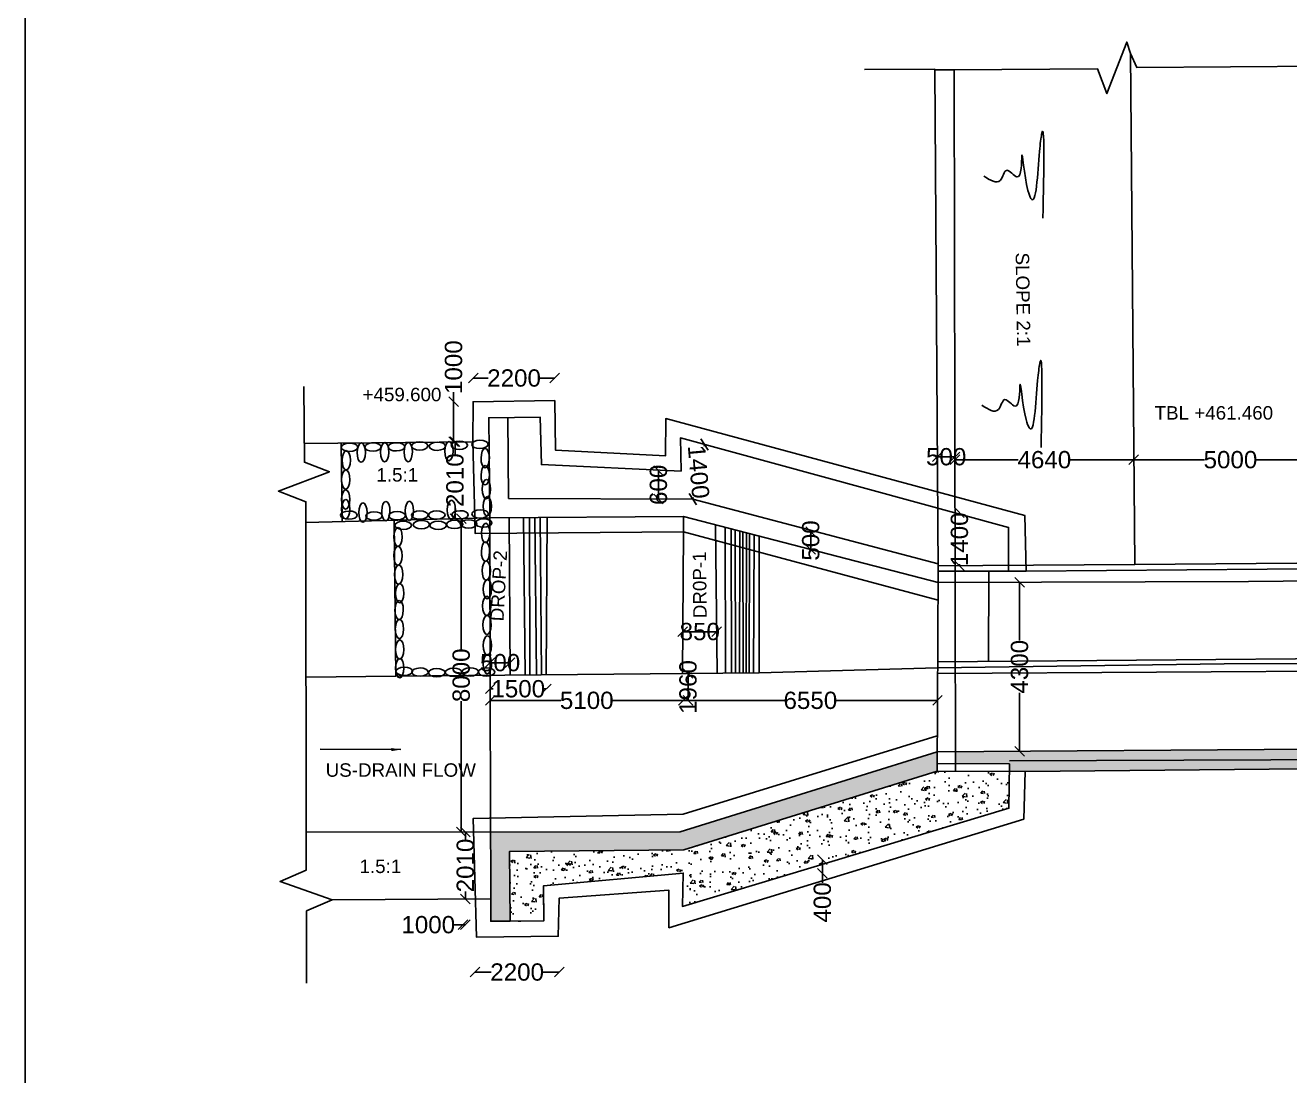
# Model space of a CAD drawing. Header units: millimetres. Extents: x 5124 to 2838143, y 2311 to 44878518.
# Drawn here: x 2714221 to 2747132, y 44834813 to 44862154 of the extents above; entities that cross this region are included whole.
import ezdxf

# ---------------------------------------------------------------- set-up
doc = ezdxf.new("R2010")
doc.units = ezdxf.units.MM
doc.header["$MEASUREMENT"] = 0
for name, color, linetype in [('DIMENSION', 7, 'Continuous'), ('DRAWING', 7, 'Continuous'), ('TEXT', 7, 'Continuous')]:
    doc.layers.add(name, color=color, linetype=linetype)
doc.styles.get("Standard").update_dxf_attribs({"font": 'arial.ttf', "height": 450})
doc.dimstyles.get("Standard").update_dxf_attribs({"dimtxt": 250, "dimasz": 250, "dimexe": 0.18, "dimexo": 0.0625, "dimgap": 0.09, "dimtad": 0, "dimdec": 0, "dimzin": 0, "dimdsep": 46, "dimtxsty": 'Standard', "dimblk": 'OBLIQUE', "dimcen": 0.09, "dimse1": 1, "dimse2": 1, "dimadec": 0, "dimazin": 0, "dimtfac": 1, "dimtdec": 0, "dimtofl": 0, "dimtmove": 0, "dimatfit": 3, "dimfxl": 1, "dimtolj": 1, "dimtzin": 0, "dimarcsym": 0})
pattern_1 = [(50, (0, 0), (717.2601826, -62.752135), [75, -825]), (355, (0, 0), (-138.751334, 752.192134), [60, -660]), (100.4514, (59.8, -5.2), (578.509382, 689.439542), [63.74019, -701.142112]), (46.1842, (0, 200), (1067.241049, -165.519014), [112.5, -1237.5]), (96.6356, (88.9, 186.2), (934.662706, 974.11787), [95.610288, -1051.713]), (351.1842, (0, 200), (934.661945, 974.1186), [90, -990]), (21, (100, 150), (596.907052, -402.618891), [75, -825]), (326, (100, 150), (243.315332, 725.150045), [60, -660]), (71.4514, (149.74, 116.45), (840.222629, 322.530497), [63.74019, -701.142112]), (37.5, (0, 0), (12.1598553, 332.8938538), [0, -652, 0, -670, 0, -662.5]), (7.5, (0, 0), (263.0695374, 394.411712), [0, -382, 0, -637, 0, -252.5]), (327.5, (-223, 0), (533.8224362, -22.5548717), [0, -250, 0, -780, 0, -1035]), (317.5, (-323, 0), (583.1861693, 100.1049823), [0, -325, 0, -518, 0, -735])]

# ---------------------------------------------------------------- blocks, each defined once
blk = doc.blocks.new('_Oblique')
at = {"color": 0, "linetype": 'ByBlock', "lineweight": -2}
blk.add_line((-0.5, -0.5), (0.5, 0.5), dxfattribs=at)
blk = doc.blocks.new('*D38')
at = {"layer": 'Defpoints', "color": 0, "transparency": 16777216}
for p in [(2725882, 44852971), (2728003, 44852971), (2728003, 44852971)]:
    blk.add_point(p, dxfattribs=at)
at = {"layer": 'DIMENSION', "color": 0, "lineweight": -2, "transparency": 16777216}
for p, q in [((2725882, 44852971), (2726267, 44852971)), ((2728003, 44852971), (2727618, 44852971))]:
    blk.add_line(p, q, dxfattribs=at)
at = {"layer": 'DIMENSION', "color": 0, "lineweight": -2, "transparency": 16777216, "xscale": 250, "yscale": 250, "zscale": 250, "rotation": 180}
blk.add_blockref('_Oblique', (2725882, 44852971), dxfattribs=at)
at = {"layer": 'DIMENSION', "color": 0, "lineweight": -2, "transparency": 16777216, "xscale": 250, "yscale": 250, "zscale": 250}
blk.add_blockref('_Oblique', (2728003, 44852971), dxfattribs=at)
at = {"layer": 'DIMENSION', "color": 0, "transparency": 16777216, "insert": (2726943, 44852971), "char_height": 450, "attachment_point": 5}
blk.add_mtext('\\A1;2200', dxfattribs=at)
blk = doc.blocks.new('*D39')
at = {"layer": 'Defpoints', "color": 0, "transparency": 16777216}
for p in [(2725406, 44851313), (2725639, 44851313), (2725660, 44849316)]:
    blk.add_point(p, dxfattribs=at)
at = {"layer": 'DIMENSION', "color": 0, "lineweight": -2, "transparency": 16777216}
for p, q in [((2725406, 44851313), (2725406, 44850990)), ((2725406, 44849316), (2725406, 44849639))]:
    blk.add_line(p, q, dxfattribs=at)
at = {"layer": 'DIMENSION', "color": 0, "lineweight": -2, "transparency": 16777216, "xscale": 250, "yscale": 250, "zscale": 250}
for p, rotation in [((2725406, 44851313), 90), ((2725406, 44849316), 270)]:
    blk.add_blockref('_Oblique', p, dxfattribs=dict(at, rotation=rotation))
at = {"layer": 'DIMENSION', "color": 0, "transparency": 16777216, "insert": (2725406, 44850315), "char_height": 450, "attachment_point": 5, "rotation": 90}
blk.add_mtext('\\A1;2010', dxfattribs=at)
blk = doc.blocks.new('*D40')
at = {"layer": 'Defpoints', "color": 0, "transparency": 16777216}
for p in [(2725370, 44852356), (2725854, 44852356), (2725868, 44851316)]:
    blk.add_point(p, dxfattribs=at)
at = {"layer": 'DIMENSION', "color": 0, "lineweight": -2, "transparency": 16777216}
for p, q in [((2725370, 44852356), (2725370, 44852606)), ((2725370, 44851316), (2725370, 44852356))]:
    blk.add_line(p, q, dxfattribs=at)
at = {"layer": 'DIMENSION', "color": 0, "lineweight": -2, "transparency": 16777216, "xscale": 250, "yscale": 250, "zscale": 250}
for p, rotation in [((2725370, 44852356), 90), ((2725370, 44851316), 270)]:
    blk.add_blockref('_Oblique', p, dxfattribs=dict(at, rotation=rotation))
at = {"layer": 'DIMENSION', "color": 0, "transparency": 16777216, "insert": (2725370, 44853256), "char_height": 450, "attachment_point": 5, "rotation": 90}
blk.add_mtext('\\A1;1000', dxfattribs=at)
blk = doc.blocks.new('*D41')
at = {"layer": 'Defpoints', "color": 0, "transparency": 16777216}
for p in [(2725459, 44849311), (2725569, 44841158), (2725666, 44841158)]:
    blk.add_point(p, dxfattribs=at)
at = {"layer": 'DIMENSION', "color": 0, "lineweight": -2, "transparency": 16777216}
for p, q in [((2725569, 44849311), (2725569, 44845906)), ((2725569, 44841158), (2725569, 44844563))]:
    blk.add_line(p, q, dxfattribs=at)
at = {"layer": 'DIMENSION', "color": 0, "lineweight": -2, "transparency": 16777216, "xscale": 250, "yscale": 250, "zscale": 250}
for p, rotation in [((2725569, 44849311), 90), ((2725569, 44841158), 270)]:
    blk.add_blockref('_Oblique', p, dxfattribs=dict(at, rotation=rotation))
at = {"layer": 'DIMENSION', "color": 0, "transparency": 16777216, "insert": (2725569, 44845235), "char_height": 450, "attachment_point": 5, "rotation": 90}
blk.add_mtext('\\A1;8000', dxfattribs=at)
blk = doc.blocks.new('*D42')
at = {"layer": 'Defpoints', "color": 0, "transparency": 16777216}
for p in [(2725569, 44841158), (2725468, 44839412), (2725676, 44839412)]:
    blk.add_point(p, dxfattribs=at)
at = {"layer": 'DIMENSION', "color": 0, "lineweight": -2, "transparency": 16777216}
for p, q in [((2725676, 44841158), (2725676, 44840960)), ((2725676, 44839412), (2725676, 44839610))]:
    blk.add_line(p, q, dxfattribs=at)
at = {"layer": 'DIMENSION', "color": 0, "lineweight": -2, "transparency": 16777216, "xscale": 250, "yscale": 250, "zscale": 250}
for p, rotation in [((2725676, 44841158), 90), ((2725676, 44839412), 270)]:
    blk.add_blockref('_Oblique', p, dxfattribs=dict(at, rotation=rotation))
at = {"layer": 'DIMENSION', "color": 0, "transparency": 16777216, "insert": (2725676, 44840285), "char_height": 450, "attachment_point": 5, "rotation": 90}
blk.add_mtext('\\A1;2010', dxfattribs=at)
blk = doc.blocks.new('*D43')
at = {"layer": 'Defpoints', "color": 0, "transparency": 16777216}
for p in [(2725675, 44839413), (2725611, 44838796), (2725611, 44838742)]:
    blk.add_point(p, dxfattribs=at)
at = {"layer": 'DIMENSION', "color": 0, "lineweight": -2, "transparency": 16777216}
for p, q in [((2725611, 44838742), (2725361, 44838742)), ((2725675, 44838742), (2725611, 44838742))]:
    blk.add_line(p, q, dxfattribs=at)
at = {"layer": 'DIMENSION', "color": 0, "lineweight": -2, "transparency": 16777216, "xscale": 250, "yscale": 250, "zscale": 250, "rotation": 180}
blk.add_blockref('_Oblique', (2725611, 44838742), dxfattribs=at)
at = {"layer": 'DIMENSION', "color": 0, "lineweight": -2, "transparency": 16777216, "xscale": 250, "yscale": 250, "zscale": 250}
blk.add_blockref('_Oblique', (2725675, 44838742), dxfattribs=at)
at = {"layer": 'DIMENSION', "color": 0, "transparency": 16777216, "insert": (2724710, 44838742), "char_height": 450, "attachment_point": 5}
blk.add_mtext('\\A1;1000', dxfattribs=at)
blk = doc.blocks.new('*D44')
at = {"layer": 'Defpoints', "color": 0, "transparency": 16777216}
for p in [(2725927, 44837543), (2728119, 44837509), (2728119, 44837509)]:
    blk.add_point(p, dxfattribs=at)
at = {"layer": 'DIMENSION', "color": 0, "lineweight": -2, "transparency": 16777216}
for p, q in [((2725927, 44837509), (2726348, 44837509)), ((2728119, 44837509), (2727698, 44837509))]:
    blk.add_line(p, q, dxfattribs=at)
at = {"layer": 'DIMENSION', "color": 0, "lineweight": -2, "transparency": 16777216, "xscale": 250, "yscale": 250, "zscale": 250, "rotation": 180}
blk.add_blockref('_Oblique', (2725927, 44837509), dxfattribs=at)
at = {"layer": 'DIMENSION', "color": 0, "lineweight": -2, "transparency": 16777216, "xscale": 250, "yscale": 250, "zscale": 250}
blk.add_blockref('_Oblique', (2728119, 44837509), dxfattribs=at)
at = {"layer": 'DIMENSION', "color": 0, "transparency": 16777216, "insert": (2727023, 44837509), "char_height": 450, "attachment_point": 5}
blk.add_mtext('\\A1;2200', dxfattribs=at)
blk = doc.blocks.new('*D45')
at = {"layer": 'Defpoints', "color": 0, "transparency": 16777216}
for p in [(2726320, 44845702), (2726840, 44845706), (2726840, 44845562)]:
    blk.add_point(p, dxfattribs=at)
at = {"layer": 'DIMENSION', "color": 0, "lineweight": -2, "transparency": 16777216}
blk.add_line((2726320, 44845562), (2726840, 44845562), dxfattribs=at)
at = {"layer": 'DIMENSION', "color": 0, "lineweight": -2, "transparency": 16777216, "xscale": 250, "yscale": 250, "zscale": 250, "rotation": 180}
blk.add_blockref('_Oblique', (2726320, 44845562), dxfattribs=at)
at = {"layer": 'DIMENSION', "color": 0, "lineweight": -2, "transparency": 16777216, "xscale": 250, "yscale": 250, "zscale": 250}
blk.add_blockref('_Oblique', (2726840, 44845562), dxfattribs=at)
at = {"layer": 'DIMENSION', "color": 0, "transparency": 16777216, "insert": (2726580, 44845562), "char_height": 450, "attachment_point": 5}
blk.add_mtext('\\A1;500', dxfattribs=at)
blk = doc.blocks.new('*D46')
at = {"layer": 'Defpoints', "color": 0, "transparency": 16777216}
for p in [(2726323, 44844552), (2731347, 44844581), (2731347, 44844581)]:
    blk.add_point(p, dxfattribs=at)
at = {"layer": 'DIMENSION', "color": 0, "lineweight": -2, "transparency": 16777216}
for p, q in [((2726323, 44844581), (2728164, 44844581)), ((2731347, 44844581), (2729506, 44844581))]:
    blk.add_line(p, q, dxfattribs=at)
at = {"layer": 'DIMENSION', "color": 0, "lineweight": -2, "transparency": 16777216, "xscale": 250, "yscale": 250, "zscale": 250, "rotation": 180}
blk.add_blockref('_Oblique', (2726323, 44844581), dxfattribs=at)
at = {"layer": 'DIMENSION', "color": 0, "lineweight": -2, "transparency": 16777216, "xscale": 250, "yscale": 250, "zscale": 250}
blk.add_blockref('_Oblique', (2731347, 44844581), dxfattribs=at)
at = {"layer": 'DIMENSION', "color": 0, "transparency": 16777216, "insert": (2728835, 44844581), "char_height": 450, "attachment_point": 5}
blk.add_mtext('\\A1;5100', dxfattribs=at)
blk = doc.blocks.new('*D47')
at = {"layer": 'Defpoints', "color": 0, "transparency": 16777216}
for p in [(2731325, 44845282), (2731472, 44845282), (2731347, 44844581)]:
    blk.add_point(p, dxfattribs=at)
at = {"layer": 'DIMENSION', "color": 0, "lineweight": -2, "transparency": 16777216}
blk.add_line((2731472, 44844581), (2731472, 44845282), dxfattribs=at)
at = {"layer": 'DIMENSION', "color": 0, "lineweight": -2, "transparency": 16777216, "xscale": 250, "yscale": 250, "zscale": 250}
for p, rotation in [((2731472, 44845282), 90), ((2731472, 44844581), 270)]:
    blk.add_blockref('_Oblique', p, dxfattribs=dict(at, rotation=rotation))
at = {"layer": 'DIMENSION', "color": 0, "transparency": 16777216, "insert": (2731472, 44844931), "char_height": 450, "attachment_point": 5, "rotation": 90}
blk.add_mtext('\\A1;1960', dxfattribs=at)
blk = doc.blocks.new('*D48')
at = {"layer": 'Defpoints', "color": 0, "transparency": 16777216}
for p in [(2731335, 44846363), (2732217, 44846371), (2732217, 44846371)]:
    blk.add_point(p, dxfattribs=at)
at = {"layer": 'DIMENSION', "color": 0, "lineweight": -2, "transparency": 16777216}
blk.add_line((2731335, 44846371), (2732217, 44846371), dxfattribs=at)
at = {"layer": 'DIMENSION', "color": 0, "lineweight": -2, "transparency": 16777216, "xscale": 250, "yscale": 250, "zscale": 250, "rotation": 180}
blk.add_blockref('_Oblique', (2731335, 44846371), dxfattribs=at)
at = {"layer": 'DIMENSION', "color": 0, "lineweight": -2, "transparency": 16777216, "xscale": 250, "yscale": 250, "zscale": 250}
blk.add_blockref('_Oblique', (2732217, 44846371), dxfattribs=at)
at = {"layer": 'DIMENSION', "color": 0, "transparency": 16777216, "insert": (2731776, 44846371), "char_height": 450, "attachment_point": 5}
blk.add_mtext('\\A1;850', dxfattribs=at)
blk = doc.blocks.new('*D49')
at = {"layer": 'Defpoints', "color": 0, "transparency": 16777216}
for p in [(2731347, 44844581), (2737964, 44844581), (2737964, 44844581)]:
    blk.add_point(p, dxfattribs=at)
at = {"layer": 'DIMENSION', "color": 0, "lineweight": -2, "transparency": 16777216}
for p, q in [((2731347, 44844581), (2733983, 44844581)), ((2737964, 44844581), (2735328, 44844581))]:
    blk.add_line(p, q, dxfattribs=at)
at = {"layer": 'DIMENSION', "color": 0, "lineweight": -2, "transparency": 16777216, "xscale": 250, "yscale": 250, "zscale": 250, "rotation": 180}
blk.add_blockref('_Oblique', (2731347, 44844581), dxfattribs=at)
at = {"layer": 'DIMENSION', "color": 0, "lineweight": -2, "transparency": 16777216, "xscale": 250, "yscale": 250, "zscale": 250}
blk.add_blockref('_Oblique', (2737964, 44844581), dxfattribs=at)
at = {"layer": 'DIMENSION', "color": 0, "transparency": 16777216, "insert": (2734656, 44844581), "char_height": 450, "attachment_point": 5}
blk.add_mtext('\\A1;6550', dxfattribs=at)
blk = doc.blocks.new('*D50')
at = {"layer": 'Defpoints', "color": 0, "transparency": 16777216}
for p in [(2734666, 44848976), (2734791, 44848976), (2734668, 44848509)]:
    blk.add_point(p, dxfattribs=at)
at = {"layer": 'DIMENSION', "color": 0, "lineweight": -2, "transparency": 16777216}
blk.add_line((2734666, 44848509), (2734666, 44848976), dxfattribs=at)
at = {"layer": 'DIMENSION', "color": 0, "lineweight": -2, "transparency": 16777216, "xscale": 250, "yscale": 250, "zscale": 250}
for p, rotation in [((2734666, 44848976), 90), ((2734666, 44848509), 270)]:
    blk.add_blockref('_Oblique', p, dxfattribs=dict(at, rotation=rotation))
at = {"layer": 'DIMENSION', "color": 0, "transparency": 16777216, "insert": (2734666, 44848743), "char_height": 450, "attachment_point": 5, "rotation": 90}
blk.add_mtext('\\A1;500', dxfattribs=at)
blk = doc.blocks.new('*D51')
at = {"layer": 'Defpoints', "color": 0, "transparency": 16777216}
for p in [(2730702, 44850561), (2731061, 44850561), (2731026, 44849823)]:
    blk.add_point(p, dxfattribs=at)
at = {"layer": 'DIMENSION', "color": 0, "lineweight": -2, "transparency": 16777216}
blk.add_line((2730702, 44849823), (2730702, 44850561), dxfattribs=at)
at = {"layer": 'DIMENSION', "color": 0, "lineweight": -2, "transparency": 16777216, "xscale": 250, "yscale": 250, "zscale": 250}
for p, rotation in [((2730702, 44850561), 90), ((2730702, 44849823), 270)]:
    blk.add_blockref('_Oblique', p, dxfattribs=dict(at, rotation=rotation))
at = {"layer": 'DIMENSION', "color": 0, "transparency": 16777216, "insert": (2730702, 44850192), "char_height": 450, "attachment_point": 5, "rotation": 90}
blk.add_mtext('\\A1;600', dxfattribs=at)
blk = doc.blocks.new('*D52')
at = {"layer": 'Defpoints', "color": 0, "transparency": 16777216}
for p in [(2738421, 44849465), (2738432, 44848084), (2738537, 44848084)]:
    blk.add_point(p, dxfattribs=at)
at = {"layer": 'DIMENSION', "color": 0, "lineweight": -2, "transparency": 16777216}
for p, q in [((2738537, 44849465), (2738537, 44849425)), ((2738537, 44848084), (2738537, 44848125))]:
    blk.add_line(p, q, dxfattribs=at)
at = {"layer": 'DIMENSION', "color": 0, "lineweight": -2, "transparency": 16777216, "xscale": 250, "yscale": 250, "zscale": 250}
for p, rotation in [((2738537, 44849465), 90), ((2738537, 44848084), 270)]:
    blk.add_blockref('_Oblique', p, dxfattribs=dict(at, rotation=rotation))
at = {"layer": 'DIMENSION', "color": 0, "transparency": 16777216, "insert": (2738537, 44848775), "char_height": 450, "attachment_point": 5, "rotation": 90}
blk.add_mtext('\\A1;1400', dxfattribs=at)
blk = doc.blocks.new('*D53')
at = {"layer": 'Defpoints', "color": 0, "transparency": 16777216}
for p in [(2740101, 44847657), (2740101, 44847657), (2740017, 44843258)]:
    blk.add_point(p, dxfattribs=at)
at = {"layer": 'DIMENSION', "color": 0, "lineweight": -2, "transparency": 16777216}
for p, q in [((2740101, 44847657), (2740101, 44846138)), ((2740101, 44843258), (2740101, 44844777))]:
    blk.add_line(p, q, dxfattribs=at)
at = {"layer": 'DIMENSION', "color": 0, "lineweight": -2, "transparency": 16777216, "xscale": 250, "yscale": 250, "zscale": 250}
for p, rotation in [((2740101, 44847657), 90), ((2740101, 44843258), 270)]:
    blk.add_blockref('_Oblique', p, dxfattribs=dict(at, rotation=rotation))
at = {"layer": 'DIMENSION', "color": 0, "transparency": 16777216, "insert": (2740101, 44845457), "char_height": 450, "attachment_point": 5, "rotation": 90}
blk.add_mtext('\\A1;4300', dxfattribs=at)
blk = doc.blocks.new('*D59')
at = {"layer": 'Defpoints', "color": 0, "transparency": 16777216}
for p in [(2737962, 44850806), (2738418, 44850922), (2738418, 44850807)]:
    blk.add_point(p, dxfattribs=at)
at = {"layer": 'DIMENSION', "color": 0, "lineweight": -2, "transparency": 16777216}
blk.add_line((2737962, 44850922), (2738418, 44850922), dxfattribs=at)
at = {"layer": 'DIMENSION', "color": 0, "lineweight": -2, "transparency": 16777216, "xscale": 250, "yscale": 250, "zscale": 250, "rotation": 180}
blk.add_blockref('_Oblique', (2737962, 44850922), dxfattribs=at)
at = {"layer": 'DIMENSION', "color": 0, "lineweight": -2, "transparency": 16777216, "xscale": 250, "yscale": 250, "zscale": 250}
blk.add_blockref('_Oblique', (2738418, 44850922), dxfattribs=at)
at = {"layer": 'DIMENSION', "color": 0, "transparency": 16777216, "insert": (2738190, 44850922), "char_height": 450, "attachment_point": 5}
blk.add_mtext('\\A1;500', dxfattribs=at)
blk = doc.blocks.new('*D60')
at = {"layer": 'Defpoints', "color": 0, "transparency": 16777216}
for p in [(2738418, 44850807), (2743074, 44850846), (2743074, 44850846)]:
    blk.add_point(p, dxfattribs=at)
at = {"layer": 'DIMENSION', "color": 0, "lineweight": -2, "transparency": 16777216}
for p, q in [((2738418, 44850846), (2740066, 44850846)), ((2743074, 44850846), (2741426, 44850846))]:
    blk.add_line(p, q, dxfattribs=at)
at = {"layer": 'DIMENSION', "color": 0, "lineweight": -2, "transparency": 16777216, "xscale": 250, "yscale": 250, "zscale": 250, "rotation": 180}
blk.add_blockref('_Oblique', (2738418, 44850846), dxfattribs=at)
at = {"layer": 'DIMENSION', "color": 0, "lineweight": -2, "transparency": 16777216, "xscale": 250, "yscale": 250, "zscale": 250}
blk.add_blockref('_Oblique', (2743074, 44850846), dxfattribs=at)
at = {"layer": 'DIMENSION', "color": 0, "transparency": 16777216, "insert": (2740746, 44850846), "char_height": 450, "attachment_point": 5}
blk.add_mtext('\\A1;4640', dxfattribs=at)
blk = doc.blocks.new('*D61')
at = {"layer": 'Defpoints', "color": 0, "transparency": 16777216}
for p in [(2743074, 44850846), (2748106, 44850846), (2748106, 44850846)]:
    blk.add_point(p, dxfattribs=at)
at = {"layer": 'DIMENSION', "color": 0, "lineweight": -2, "transparency": 16777216}
for p, q in [((2743074, 44850846), (2744918, 44850846)), ((2748106, 44850846), (2746261, 44850846))]:
    blk.add_line(p, q, dxfattribs=at)
at = {"layer": 'DIMENSION', "color": 0, "lineweight": -2, "transparency": 16777216, "xscale": 250, "yscale": 250, "zscale": 250, "rotation": 180}
blk.add_blockref('_Oblique', (2743074, 44850846), dxfattribs=at)
at = {"layer": 'DIMENSION', "color": 0, "lineweight": -2, "transparency": 16777216, "xscale": 250, "yscale": 250, "zscale": 250}
blk.add_blockref('_Oblique', (2748106, 44850846), dxfattribs=at)
at = {"layer": 'DIMENSION', "color": 0, "transparency": 16777216, "insert": (2745590, 44850846), "char_height": 450, "attachment_point": 5}
blk.add_mtext('\\A1;5000', dxfattribs=at)
blk = doc.blocks.new('*D148')
at = {"layer": 'Defpoints', "color": 0, "transparency": 16777216}
for p in [(2726322, 44845234), (2727783, 44845248), (2726322, 44844883)]:
    blk.add_point(p, dxfattribs=at)
at = {"layer": 'DRAWING', "color": 0, "lineweight": -2, "transparency": 16777216}
for p, q in [((2726322, 44844883), (2726402, 44844883)), ((2727783, 44844883), (2727702, 44844883))]:
    blk.add_line(p, q, dxfattribs=at)
at = {"layer": 'DRAWING', "color": 0, "lineweight": -2, "transparency": 16777216, "xscale": 250, "yscale": 250, "zscale": 250, "rotation": 180}
blk.add_blockref('_Oblique', (2726322, 44844883), dxfattribs=at)
at = {"layer": 'DRAWING', "color": 0, "lineweight": -2, "transparency": 16777216, "xscale": 250, "yscale": 250, "zscale": 250}
blk.add_blockref('_Oblique', (2727783, 44844883), dxfattribs=at)
at = {"layer": 'DRAWING', "color": 0, "transparency": 16777216, "insert": (2727052, 44844883), "char_height": 450, "attachment_point": 5}
blk.add_mtext('\\A1;1500', dxfattribs=at)
blk = doc.blocks.new('*D149')
at = {"layer": 'Defpoints', "color": 0, "transparency": 16777216}
for p in [(2731898, 44851243), (2731898, 44851243), (2731594, 44849821)]:
    blk.add_point(p, dxfattribs=at)
at = {"layer": 'DRAWING', "color": 0, "lineweight": -2, "transparency": 16777216}
for p, q in [((2731898, 44851243), (2731888, 44851197)), ((2731594, 44849821), (2731603, 44849867))]:
    blk.add_line(p, q, dxfattribs=at)
at = {"layer": 'DRAWING', "color": 0, "lineweight": -2, "transparency": 16777216, "xscale": 250, "yscale": 250, "zscale": 250}
for p, rotation in [((2731898, 44851243), 77.93258522575724), ((2731594, 44849821), 257.9325852257572)]:
    blk.add_blockref('_Oblique', p, dxfattribs=dict(at, rotation=rotation))
at = {"layer": 'DRAWING', "color": 0, "transparency": 16777216, "insert": (2731746, 44850532), "char_height": 450, "attachment_point": 5, "rotation": 275}
blk.add_mtext('\\A1;1400', dxfattribs=at)
blk = doc.blocks.new('*D152')
at = {"layer": 'Defpoints', "color": 0, "transparency": 16777216}
for p in [(2735367, 44840435), (2734969, 44840080), (2735592, 44840080)]:
    blk.add_point(p, dxfattribs=at)
at = {"layer": 'DRAWING', "color": 0, "lineweight": -2, "transparency": 16777216}
for p, q in [((2734969, 44840435), (2734969, 44840080)), ((2734969, 44840080), (2734969, 44839830))]:
    blk.add_line(p, q, dxfattribs=at)
at = {"layer": 'DRAWING', "color": 0, "lineweight": -2, "transparency": 16777216, "xscale": 250, "yscale": 250, "zscale": 250}
for p, rotation in [((2734969, 44840435), 90), ((2734969, 44840080), 270)]:
    blk.add_blockref('_Oblique', p, dxfattribs=dict(at, rotation=rotation))
at = {"layer": 'DRAWING', "color": 0, "transparency": 16777216, "insert": (2734969, 44839324), "char_height": 450, "attachment_point": 5, "rotation": 90}
blk.add_mtext('\\A1;400', dxfattribs=at)

msp = doc.modelspace()

# ---------------------------------------------------------------- hatches: boundary and pattern name
at = {"layer": 'DRAWING'}
h = msp.add_hatch(dxfattribs=at)
h.set_pattern_fill('AR-CONC', color=256, scale=100, style=0)
h.set_pattern_definition(pattern_1)
h.paths.add_polyline_path([(2737954.9, 44842740), (2737957.6, 44843243.9), (2731264, 44841164.3), (2726332.3, 44841159), (2726336.8, 44839416.8), (2726337.1, 44838834.4), (2726842.5, 44838835.6), (2726826.3, 44840653.2), (2731359.5, 44840693.5)])
h.paths.add_polyline_path([(2790850.5, 44842887.3), (2789491.3, 44842891), (2789481.7, 44841663.4), (2799020.7, 44840423), (2799036.4, 44837662), (2799733.7, 44837666), (2799714.5, 44841033.3)])
h.paths.add_polyline_path([(2790853.7, 44843333.9), (2790850.5, 44842887.3), (2799714.5, 44841033.3), (2799733.7, 44837666), (2800230.6, 44837668.8), (2800233.6, 44841441.9)])
h.paths.add_polyline_path([(2799218.3, 44838840.2), (2799904.9, 44838840.2), (2799904.9, 44838460), (2799218.3, 44838460)], flags=24)
h = msp.add_hatch(dxfattribs=at)
h.set_pattern_fill('AR-CONC', color=256, scale=100, style=0)
h.set_pattern_definition(pattern_1)
h.paths.add_polyline_path([(2790294.3, 44843335.3), (2772181, 44843382.2), (2747679.7, 44843310.5), (2738431.9, 44843247.1), (2738432.5, 44842934.2), (2739834.8, 44842926.9), (2739832.8, 44842730.3), (2740242.9, 44842728.1), (2762944.4, 44842948.1), (2789491.3, 44842891), (2789492.9, 44843093.2), (2790293.6, 44843087.4)])
h = msp.add_hatch(dxfattribs=at)
h.set_pattern_fill('AR-CONC', color=256, scale=100, style=0)
h.set_pattern_definition(pattern_1)
h.paths.add_polyline_path([(2739822.9, 44841773.1), (2739832.8, 44842730.3), (2737954.9, 44842740), (2731359.5, 44840693.5), (2726826.3, 44840653.2), (2726842.5, 44838835.6), (2727717, 44838843.4), (2727708.9, 44839754.4), (2731345.4, 44840087.8), (2731326.1, 44839221.2)])

# ---------------------------------------------------------------- linework, layer by layer
msp.add_lwpolyline([(2838143.3, 44878518.2), (2714221.2, 44878518.2), (2714221.2, 44791107.7), (2838143.3, 44791107.7)], close=True, dxfattribs=at)
for points in [[(2738400, 44860998.8), (2742127.7, 44861023), (2742374, 44860375), (2742891.1, 44861717.4), (2742984.8, 44861422.9), (2743096.6, 44848123.4), (2739143.4, 44848090.2), (2737978.9, 44848080.4)], [(2748126.5, 44848008.7), (2748029.9, 44861087.9), (2743155.3, 44861051.9), (2742984.8, 44861422.9)], [(2737979.7, 44847948.3), (2737896.7, 44861012), (2736061.2, 44861000.4)], [(2738432.8, 44842737.5), (2738400, 44860998.8), (2737896.9, 44860995.6)], [(2737980.4, 44847649.5), (2746055.5, 44847677.6), (2760452.7, 44847811.6), (2772597.9, 44847782.7), (2790365.9, 44847838), (2790886.7, 44847839.6), (2790876.9, 44856493.3), (2790871.5, 44861245.3), (2794711.7, 44861249.6)], [(2721544.4, 44837223.5), (2721544.4, 44839103.8), (2722205.2, 44839393.8), (2720853.5, 44839863.9), (2721534.4, 44840164), (2721524.1, 44849751.5), (2720810.1, 44850029.8), (2722138, 44850534.3), (2721484.7, 44850780.5), (2721474.4, 44852755.6)], [(2721482.2, 44851269.1), (2725868.2, 44851315.5), (2725876.9, 44852356.5), (2728002, 44852385.8), (2728020, 44851097.3), (2730885.5, 44850951.4), (2730889.9, 44851919.1), (2740237.1, 44849396.9), (2740269.3, 44847943.1), (2737982, 44847948.3), (2737954.9, 44842740), (2731359.5, 44840693.5), (2726826.3, 44840653.2), (2726842.5, 44838835.6), (2727717, 44838843.4), (2727708.9, 44839754.4), (2731345.4, 44840087.8), (2731326.1, 44839221.2), (2739822.9, 44841773.1), (2739834.8, 44842926.9), (2737956, 44842936.7)], [(2726310.8, 44849332.7), (2726283.8, 44851940.9), (2727618.8, 44851954.7), (2727656, 44850721.4), (2731292.2, 44850550.2), (2731271.6, 44851413.6), (2739816.4, 44849084.7), (2739813.8, 44847944.1)], [(2737978.6, 44848133.7), (2731593.5, 44849820.6), (2726802.6, 44849838), (2726780.7, 44851946)], [(2722465.7, 44849233.5), (2722444.1, 44851279.3)], [(2725868.2, 44851315.5), (2725919.5, 44849322.6)], [(2726336.8, 44839416.8), (2726323.4, 44844552.1), (2726310.8, 44849332.7), (2721524.7, 44849209.3)], [(2723825.7, 44849268.6), (2723864.5, 44845210.2), (2721529, 44845187.9)], [(2725919.5, 44849322.6), (2725929.7, 44848929.7), (2731357.7, 44848971.8), (2731354.6, 44849369.2), (2726310.8, 44849330)], [(2726844.1, 44845238.7), (2726812.3, 44849333.9)], [(2727190.5, 44849336.9), (2727229.6, 44845242.4)], [(2727351.2, 44845243.6), (2727348.3, 44849338.1)], [(2727485.4, 44849339.1), (2727524.6, 44845245.2)], [(2727655, 44845246.5), (2727623.3, 44849340.2)], [(2727805.3, 44849341.6), (2727783, 44845247.7)], [(2737980.4, 44847649.5), (2731354.6, 44849369.2)], [(2732190.3, 44849152.3), (2732227.2, 44845290.2)], [(2731325.4, 44845281.5), (2731357.7, 44848971.8)], [(2731357.7, 44848971.8), (2737978, 44847191.5)], [(2732438.5, 44849087.9), (2732448.9, 44845292.3)], [(2732600, 44845293.7), (2732595.3, 44849047.2)], [(2732701.1, 44849019.7), (2732703.5, 44845294.7)], [(2732812.7, 44845295.8), (2732817.6, 44848989.5)], [(2732895.8, 44848969.2), (2732906.6, 44845296.7)], [(2732984.7, 44845297.4), (2732990.1, 44848944.7)], [(2733071.4, 44848923.6), (2733063.4, 44845298.2)], [(2733194.7, 44848891.6), (2733177.1, 44845299.2)], [(2733326, 44845300.7), (2733321.5, 44848858.7)], [(2789169.6, 44848153.3), (2778986.6, 44848109.8), (2769333.6, 44848085.4), (2757212.1, 44848087.4), (2754199.6, 44848087.9), (2750724.3, 44848030.4), (2740269.3, 44847943.1)], [(2743096.6, 44848123.4), (2764170.1, 44848288.8), (2778652.6, 44848252.5), (2789542.9, 44848301.6)], [(2739295.1, 44845598.5), (2739300.4, 44847945.3)], [(2790870.2, 44845582.8), (2775747.1, 44845665.8), (2745427.7, 44845530.5), (2737968.9, 44845431.2)], [(2737969.7, 44845587.4), (2754514.7, 44845725.9), (2767233.1, 44845753.3), (2783420.4, 44845807.2), (2790871.4, 44845752.7)], [(2723864.5, 44845210.2), (2733326, 44845300.7), (2737968.9, 44845431.2)], [(2737968.1, 44845282.8), (2749362.9, 44845352), (2761351.4, 44845455.9), (2766331.5, 44845447), (2772248, 44845454.4), (2784048.8, 44845482.9), (2790869.1, 44845433.1)], [(2737954.9, 44842740), (2740242.9, 44842728.1), (2740210.9, 44841493.8), (2730973.3, 44838666.2), (2730968.2, 44839644.1), (2728113.4, 44839433.7), (2728094.1, 44838441.5), (2725966.5, 44838418.2), (2725879.7, 44841511.6), (2731344.7, 44841617.8), (2737959.7, 44843660)], [(2737957.6, 44843243.9), (2731264, 44841164.3), (2721533.3, 44841153.9)], [(2800233.6, 44841441.9), (2790853.7, 44843333.9), (2772181, 44843382.2), (2747679.7, 44843310.5), (2737957.6, 44843243.9)], [(2739840.5, 44843006.4), (2778387.3, 44843157), (2789492.9, 44843093.2)], [(2789491.3, 44842891), (2762944.4, 44842948.1), (2740242.9, 44842728.1)], [(2722205.2, 44839393.8), (2726336.8, 44839416.8), (2726337.1, 44838834.4), (2726842.5, 44838835.6)]]:
    msp.add_lwpolyline(points, dxfattribs=at)
for centre, major_axis, ratio in [((2722659.6, 44851170.2), (-214.3, -2.4), 0.5023224), ((2722965.6, 44851033.5), (2.4, 251.4), 0.4300342), ((2723270.7, 44851176), (-214.3, -2.4), 0.5023224), ((2723576.7, 44851039.2), (2.4, 251.4), 0.4300342), ((2723881.9, 44851181.8), (-214.3, -2.4), 0.5023224), ((2724187.9, 44851045), (2.4, 251.4), 0.4300342), ((2724487.8, 44851204.4), (-214.3, -2.4), 0.5023224), ((2724945.9, 44851198.5), (-214.3, -2.4), 0.5023224), ((2725248.5, 44851072.4), (2.4, 251.4), 0.4300342), ((2725519.8, 44851223.6), (-214.3, -2.4), 0.5023224), ((2726055.3, 44851246.6), (-214.3, -2.4), 0.5023224), ((2726191.7, 44850887.8), (2.4, 251.4), 0.4300342), ((2722574.4, 44850833.6), (2.4, 251.4), 0.4300342), ((2722562.4, 44850327.7), (2.4, 251.4), 0.4300342), ((2726191.7, 44850442.2), (2.4, 251.4), 0.4300342), ((2726221.9, 44850080.8), (2.4, 251.4), 0.4300342), ((2722560, 44849558.5), (2.4, 251.4), 0.4300342), ((2722562.4, 44849809.8), (2.4, 251.4), 0.4300342), ((2725311.6, 44849538.8), (2.4, 251.4), 0.4300342), ((2726246, 44849635.1), (2.4, 251.4), 0.4300342), ((2722644, 44849403.9), (-214.3, -2.4), 0.5023224), ((2723008.5, 44849472.5), (2.4, 251.4), 0.4300342), ((2723297.9, 44849382.2), (-214.3, -2.4), 0.5023224), ((2723605.5, 44849508.7), (2.4, 251.4), 0.4300342), ((2723900.8, 44849388.3), (-214.3, -2.4), 0.5023224), ((2724220.4, 44849514.7), (2.4, 251.4), 0.4300342), ((2724491.7, 44849406.3), (-214.3, -2.4), 0.5023224), ((2724931.6, 44849406.3), (-214.3, -2.4), 0.5023224), ((2725534.6, 44849412.3), (-214.3, -2.4), 0.5023224), ((2726059.2, 44849436.4), (-214.3, -2.4), 0.5023224), ((2724057.7, 44849138.8), (-214.3, -2.4), 0.5023224), ((2724528, 44849156.9), (-214.3, -2.4), 0.5023224), ((2724968, 44849138.8), (-214.3, -2.4), 0.5023224), ((2725396.1, 44849162.9), (-214.3, -2.4), 0.5023224), ((2725757.7, 44849175), (-214.3, -2.4), 0.5023224), ((2726149.7, 44849199), (-214.3, -2.4), 0.5023224), ((2726204, 44848940.4), (2.4, 251.4), 0.4300342), ((2723923.4, 44848834.9), (2.4, 251.4), 0.4300342), ((2723919.2, 44848350.2), (2.4, 251.4), 0.4300342), ((2726199.7, 44848455.6), (2.4, 251.4), 0.4300342), ((2726220.3, 44847961.2), (2.4, 251.4), 0.4300342), ((2723939.8, 44847855.8), (2.4, 251.4), 0.4300342), ((2723968.7, 44847369.6), (2.4, 251.4), 0.4300342), ((2726249.3, 44847475), (2.4, 251.4), 0.4300342), ((2723952.2, 44846934.4), (2.4, 251.4), 0.4300342), ((2726232.7, 44847039.8), (2.4, 251.4), 0.4300342), ((2723960.4, 44846440), (2.4, 251.4), 0.4300342), ((2726240.9, 44846545.4), (2.4, 251.4), 0.4300342), ((2726249.3, 44846009.9), (2.4, 251.4), 0.4300342), ((2723968.7, 44845904.4), (2.4, 251.4), 0.4300342), ((2723968.7, 44845420.3), (2.4, 251.4), 0.4300342), ((2726249.3, 44845525.8), (2.4, 251.4), 0.4300342), ((2724083.6, 44845340.4), (-214.3, -2.4), 0.5023224), ((2724496.8, 44845318.1), (-214.3, -2.4), 0.5023224), ((2724932.3, 44845303.2), (-214.3, -2.4), 0.5023224), ((2725367.9, 44845314.4), (-214.3, -2.4), 0.5023224), ((2725799.7, 44845321.9), (-214.3, -2.4), 0.5023224), ((2726227.8, 44845318.1), (-214.3, -2.4), 0.5023224)]:
    msp.add_ellipse(centre, major_axis=major_axis, ratio=ratio, dxfattribs=at)
for points in [[(2739169.4, 44858229.6), (2739600.2, 44858121.2), (2739768.8, 44858379.3), (2740030.9, 44858207.2), (2740158.2, 44858745.9), (2740319.3, 44857855.5), (2740398.1, 44857645.9), (2740619, 44858873.1), (2740675.2, 44859316.1), (2740709.1, 44857131.1)], [(2739120.4, 44852263.4), (2739551.2, 44852155), (2739719.9, 44852413.1), (2739982, 44852241), (2740109.2, 44852779.7), (2740270.4, 44851889.3), (2740349.1, 44851679.7), (2740570, 44852906.9), (2740626.3, 44853349.9), (2740660.2, 44851164.9)]]:
    msp.add_spline(points, degree=3, dxfattribs=at)

# ---------------------------------------------------------------- texts
at = {"layer": 'TEXT'}
for s, rotation, p in [('SLOPE 2:1', 270.91417, (2739997, 44856237)), ('DROP-2', 87.00344, (2726668.8, 44846633.6)), ('DR0P-1', 90.53873, (2731957, 44846723))]:
    msp.add_text(s, height=350, rotation=rotation, dxfattribs=at).set_placement(p)
for s, p in [('+459.600', (2722999.5, 44852368.6)), ('TBL +461.460', (2743615.1, 44851891.7)), ('1.5:1', (2723360.1, 44850279.2)), ('US-DRAIN FLOW', (2722039, 44842594.3)), ('1.5:1', (2722920.7, 44840088.6))]:
    msp.add_text(s, height=350, dxfattribs=at).set_placement(p)

# ---------------------------------------------------------------- dimensions: what is measured, and where the dimension line sits
at = {"layer": 'DIMENSION'}
for base, p1, p2, text, picture, middle in [((2725369.6, 44852356.2), (2725868.2, 44851315.5), (2725853.8, 44852356.2), '1000', '*D40', (2725369.6, 44853256.2)), ((2725406.5, 44851313.1), (2725660.1, 44849315.9), (2725639, 44851313.1), '2010', '*D39', (2725406.5, 44850314.5)), ((2738536.8, 44848084.2), (2738420.7, 44849465.1), (2738432.3, 44848084.2), '1400', '*D52', (2738536.8, 44848774.7)), ((2725568.8, 44841158.3), (2725458.6, 44849310.7), (2725665.9, 44841158.3), '8000', '*D41', (2725568.8, 44845234.5)), ((2740101.3, 44847656.9), (2740017.1, 44843258), (2740101.3, 44847656.9), '4300', '*D53', (2740101.3, 44845457.5)), ((2725676, 44839412), (2725568.8, 44841158.2), (2725468.5, 44839412), '2010', '*D42', (2725676, 44840285.1))]:
    dim = msp.add_linear_dim(base=base, p1=p1, p2=p2, angle=90, text=text, dimstyle='Standard', override={"dimtxt": 450}, dxfattribs=at)
    dim.commit()
    dim.dimension.update_dxf_attribs({"geometry": picture, "text_midpoint": middle})
for base, p1, p2, text, picture, middle in [((2728003.1, 44852971.4), (2725882, 44852971.4), (2728003.1, 44852971.4), '2200', '*D38', (2726942.6, 44852971.4)), ((2743073.7, 44850846.1), (2738418.3, 44850806.9), (2743073.7, 44850846.1), '4640', '*D60', (2740746, 44850846.1)), ((2748105.6, 44850846.1), (2743073.7, 44850846.1), (2748105.6, 44850846.1), '5000', '*D61', (2745589.7, 44850846.1)), ((2731346.9, 44844580.7), (2726323.4, 44844552.1), (2731346.9, 44844580.7), '5100', '*D46', (2728835.1, 44844580.7)), ((2737964.5, 44844580.7), (2731346.9, 44844580.7), (2737964.5, 44844580.7), '6550', '*D49', (2734655.7, 44844580.7)), ((2725610.5, 44838741.9), (2725674.9, 44839413.1), (2725610.5, 44838796.5), '1000', '*D43', (2724710.5, 44838741.9)), ((2728118.8, 44837508.7), (2725926.6, 44837543.1), (2728118.8, 44837508.7), '2200', '*D44', (2727022.7, 44837508.7))]:
    dim = msp.add_linear_dim(base=base, p1=p1, p2=p2, text=text, dimstyle='Standard', override={"dimtxt": 450}, dxfattribs=at)
    dim.commit()
    dim.dimension.update_dxf_attribs({"geometry": picture, "text_midpoint": middle})
for base, p1, p2, text, picture, middle in [((2738418.3, 44850921.8), (2737961.6, 44850806.1), (2738418.3, 44850806.9), '500', '*D59', (2738189.9, 44850921.8)), ((2732216.9, 44846371.4), (2731334.8, 44846363), (2732216.9, 44846371.4), '850', '*D48', (2731775.9, 44846371.4)), ((2726840.5, 44845561.8), (2726320.4, 44845702.2), (2726840.5, 44845706.2), '500', '*D45', (2726580.4, 44845561.8))]:
    dim = msp.add_linear_dim(base=base, p1=p1, p2=p2, text=text, dimstyle='Standard', override={"dimtxt": 450}, dxfattribs=at)
    dim.commit()
    dim.dimension.update_dxf_attribs({"geometry": picture, "text_midpoint": middle, "dimtype": 160})
for base, p1, p2, text, picture, middle in [((2730702.4, 44850561.1), (2731026, 44849822.6), (2731060.7, 44850561.1), '600', '*D51', (2730702.4, 44850191.9)), ((2734665.8, 44848975.9), (2734667.5, 44848509.4), (2734790.8, 44848975.9), '500', '*D50', (2734665.8, 44848742.6)), ((2731471.9, 44845281.5), (2731346.9, 44844580.7), (2731325.4, 44845281.5), '1960', '*D47', (2731471.9, 44844931.1))]:
    dim = msp.add_linear_dim(base=base, p1=p1, p2=p2, angle=90, text=text, dimstyle='Standard', override={"dimtxt": 450}, dxfattribs=at)
    dim.commit()
    dim.dimension.update_dxf_attribs({"geometry": picture, "text_midpoint": middle, "dimtype": 160})
at = {"layer": 'DRAWING'}
dim = msp.add_aligned_dim(p1=(2731593.5, 44849820.6), p2=(2731897.6, 44851243), distance=0, text='1400', dimstyle='Standard', dxfattribs=at)
dim.commit()
dim.dimension.update_dxf_attribs({"geometry": '*D149', "text_midpoint": (2731745.6, 44850531.8), "text_rotation": 275})
dim = msp.add_linear_dim(base=(2726321.6, 44844882.6), p1=(2727783, 44845247.7), p2=(2726321.6, 44845233.7), text='1500', dimstyle='Standard', dxfattribs=at)
dim.commit()
dim.dimension.update_dxf_attribs({"geometry": '*D148', "text_midpoint": (2727052.3, 44844882.6)})
dim = msp.add_linear_dim(base=(2734969.5, 44840080), p1=(2735367, 44840434.8), p2=(2735592.1, 44840080), angle=90, text='400', dimstyle='Standard', dxfattribs=at)
dim.commit()
dim.dimension.update_dxf_attribs({"geometry": '*D152', "text_midpoint": (2734969.5, 44839324.5)})

# ---------------------------------------------------------------- leaders
at = {"layer": 'DIMENSION'}
msp.add_leader([(2723996.6, 44843301.1), (2721900.2, 44843308.5)], dimstyle='Standard', override={"dimgap": 0.09, "dimtad": 0}, dxfattribs=at)

doc.saveas('drawing.dxf')
